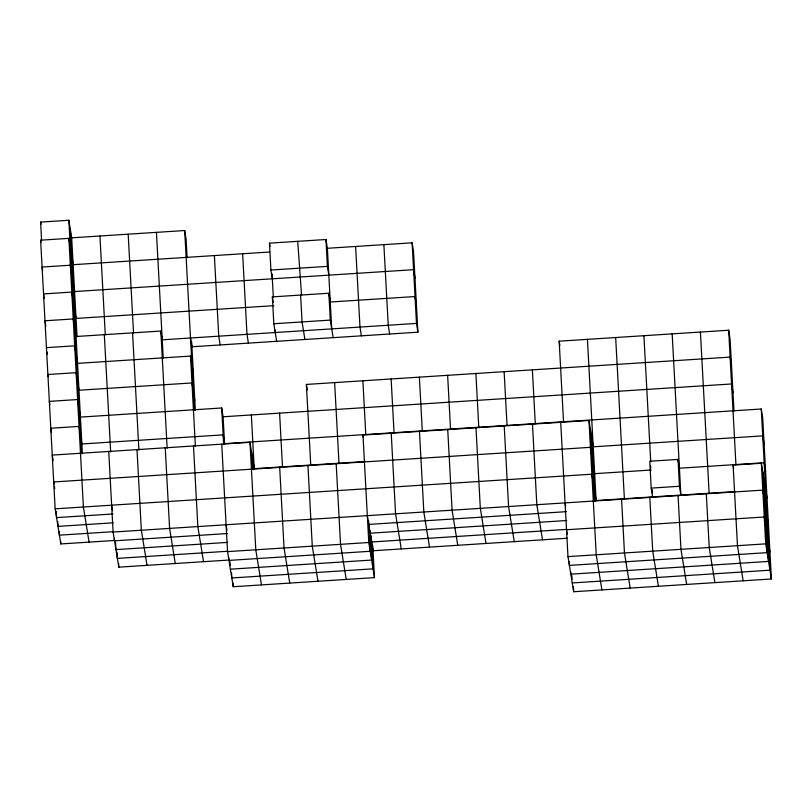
<?xml version="1.0" encoding="UTF-8"?>
<svg xmlns="http://www.w3.org/2000/svg" width="812" height="812" viewBox="0 0 812 812"><rect width="100%" height="100%" fill="white"/><g stroke="black" fill="none" stroke-linecap="round" stroke-linejoin="round"><path stroke-width="1.22" d="M41.595 240.413L40.6 222.092L68.847 220.265L71.689 237.825L77.038 336.736M71.689 237.825L184.689 230.537L186.11 239.317L187.095 257.627M114.878 540.457L60.839 543.938L55.145 508.83L40.63 240.179L68.878 238.352L73.141 264.692L269.655 252.014M272.335 278.8L270.914 270.02L269.462 243.153L325.957 239.51L327.378 248.289L331.732 328.88M327.378 248.289L412.12 242.818L413.541 251.598L417.906 332.189L191.916 346.775L190.495 337.995M270.914 270.02L327.409 266.377L328.83 275.156M276.659 341.304L273.817 323.755L272.365 296.887L328.86 293.244L330.281 302.023L415.023 296.553L416.454 305.332M273.786 305.667L76.044 318.426L71.781 292.087L43.533 293.914L44.244 298.298M44.985 320.77L73.232 318.954L76.074 336.503L160.827 331.042L162.248 339.822L416.475 323.42L417.906 332.189M273.817 323.755L330.311 320.101L333.153 337.66M46.436 347.637L74.684 345.821L77.526 363.37L190.526 356.082L193.368 373.642M563.528 421.763L559.174 341.172L728.668 330.23L730.089 339.01L733.977 411.055M310.742 465.032L306.388 384.431L730.12 357.097L731.541 365.877M560.716 422.291L567.974 556.616L573.658 591.735L771.4 578.976L762.691 417.784L761.27 409.004L224.548 443.636L223.097 416.769L221.676 407.989L80.429 417.104L77.587 399.545L49.339 401.372L49.877 404.66M223.097 416.769L731.571 383.964L732.992 392.744M364.781 461.541L254.247 468.676L249.984 442.337L52.242 455.096L53.135 460.587M221.737 444.164L227.543 551.622L233.227 586.731L374.474 577.626L368.78 542.507L362.974 435.049L588.964 420.474L593.227 446.803L762.722 435.871L764.143 444.651M765.594 471.508L764.173 462.738L679.431 468.199L678 459.419L649.752 461.246L651.204 488.113L652.625 496.893M651.173 470.026L594.678 473.67L590.415 447.331L53.693 481.963L54.049 484.155M55.145 508.83L591.867 474.198L596.13 500.537L734.921 491.585M743.153 580.793L737.469 545.684L733.104 465.083L761.362 463.266L767.046 498.375M113.071 513.966L56.566 517.609L56.241 511.499M113.264 522.816L57.987 526.389L57.723 521.497M651.204 488.113L679.451 486.286L680.882 495.066L672.163 333.874M113.457 531.677L59.418 535.159L59.215 531.495M108.737 451.452L113.101 532.043L762.813 490.133L768.497 525.242M227.512 533.535L114.522 540.822L114.39 538.386M368.749 524.42L566.492 511.661M227.705 542.396L115.943 549.602L115.548 542.274M370.181 533.2L566.685 520.522M227.898 551.246L117.364 558.382L117.029 552.272M371.602 541.98L566.877 529.383M227.543 551.622L368.78 542.507M113.101 532.043L118.785 567.162L229.319 560.026M567.07 538.234L373.023 550.759L367.328 515.64M230.385 569.182L371.632 560.067L370.039 530.764M567.974 556.616L765.716 543.857L771.4 578.976M572.237 582.955L769.979 570.197L761.27 409.004M770.649 578.337L771.359 578.286M769.949 552.109L764.265 516.99L566.522 529.749L567.233 534.144M733.104 465.083L733.642 468.382M714.905 582.62L709.221 547.501L706.308 493.777M686.658 584.437L680.963 549.328L678.061 495.594M650.463 465.631L650.818 467.834M658.41 586.264L652.716 551.145L649.813 497.421M630.163 588.081L624.469 552.972L621.566 499.238M601.905 589.908L596.221 554.799L588.964 420.474M559.174 341.172L559.884 345.557M565.071 502.892L565.609 506.18M542.507 539.828L536.823 504.709L532.469 424.118M514.26 541.645L508.576 506.536L504.222 425.935M486.012 543.472L480.328 508.353L475.974 427.762M414.993 278.465L413.572 269.685L74.592 291.559L70.329 265.219L42.082 267.046L42.62 270.335M457.765 545.288L452.081 510.18L447.727 429.578M429.518 547.115L423.834 511.996L419.469 431.405M389.648 334.016L388.227 325.236L383.873 244.645M401.27 548.932L395.576 513.823L391.222 433.232M361.401 335.843L359.98 327.063L355.626 246.462M362.974 435.049L363.329 437.242M346.227 579.443L340.532 544.334L336.178 463.733M304.906 339.487L302.064 321.928L300.613 295.06M306.388 384.431L307.281 389.922M269.462 243.153L269.99 246.452M272.365 296.887L273.248 302.368M317.979 581.27L312.285 546.151L307.931 465.56M289.722 583.087L284.038 547.978L279.683 467.387M248.411 343.131L246.99 334.351L242.636 253.76M261.474 584.914L255.79 549.795L249.984 442.337M220.164 344.948L218.743 336.178L214.388 255.577M224.548 443.636L223.127 434.856L81.88 443.971L79.038 426.412L50.791 428.228L51.501 432.623M226.091 524.755L226.974 530.246M194.819 400.509L191.977 382.949L78.977 390.237L76.135 372.678L47.888 374.505L48.243 376.697M203.528 561.691L197.844 526.582L193.489 445.981M175.28 563.518L169.596 528.399L165.242 447.808M147.033 565.335L141.349 530.226L136.995 449.635M111.64 505.186L112.533 510.667M40.6 222.092L40.955 224.285M40.63 240.179L40.986 242.372M89.087 542.122L83.392 507.003L68.878 238.352M45.167 321.867L45.878 326.262M47.147 352.032L47.502 354.225M54.404 486.347L54.759 488.55M764.204 480.826L768.558 561.417L570.816 574.175L570.684 571.729M762.783 472.046L767.137 552.637L569.395 565.396L569.202 561.731M761.362 463.266L765.716 543.857M728.668 330.23L735.926 464.555M700.411 332.057L709.13 493.249M678 459.419L679.451 486.286M643.916 335.701L650.716 461.48M652.229 489.565L652.432 493.229M615.669 337.518L624.377 498.71M587.421 339.345L596.13 500.537M591.806 438.023L595.237 501.522M590.385 429.243L594.282 501.298M573.394 586.843L573.658 591.735M571.841 575.627L572.044 579.291M532.378 369.856L535.281 423.59M504.13 371.683L507.033 425.407M475.883 373.5L478.786 427.234M447.635 375.327L450.538 429.051M412.12 242.818L416.475 323.42M419.388 377.144L422.291 430.878M391.13 378.971L394.043 432.694M372.759 545.877L374.474 577.626M362.883 380.787L365.786 434.522M371.267 535.869L373.053 568.847L231.806 577.961L231.542 573.069M368.557 520.756L370.201 551.287L228.964 560.402L228.832 557.956M334.635 382.614L338.99 463.205M325.957 239.51L327.409 266.377M328.86 293.244L330.311 320.101M301.577 295.294L297.71 241.337M272.071 273.918L273.319 297.111M275.106 330.088L275.238 332.524M279.592 413.125L282.495 466.849M251.344 414.942L254.247 468.676M252.826 459.897L253.354 469.661M251.405 451.117L252.39 469.437M233.034 583.077L233.227 586.731M221.676 407.989L223.655 444.621M229.989 561.853L230.192 565.517M191.652 341.893L195.347 410.273M184.689 230.537L194.383 410.04M190.526 356.082L195.408 446.448M156.442 232.364L163.232 358.133M160.827 331.042L167.16 448.265M128.184 234.181L133.533 333.093M132.569 332.859L138.913 450.092M118.582 563.498L118.785 567.162M99.937 236.008L105.286 334.92M104.322 334.686L110.665 451.919M70.268 229.045L82.408 453.735M68.847 220.265L81.454 453.502M60.707 541.502L60.839 543.938"/></g></svg>
